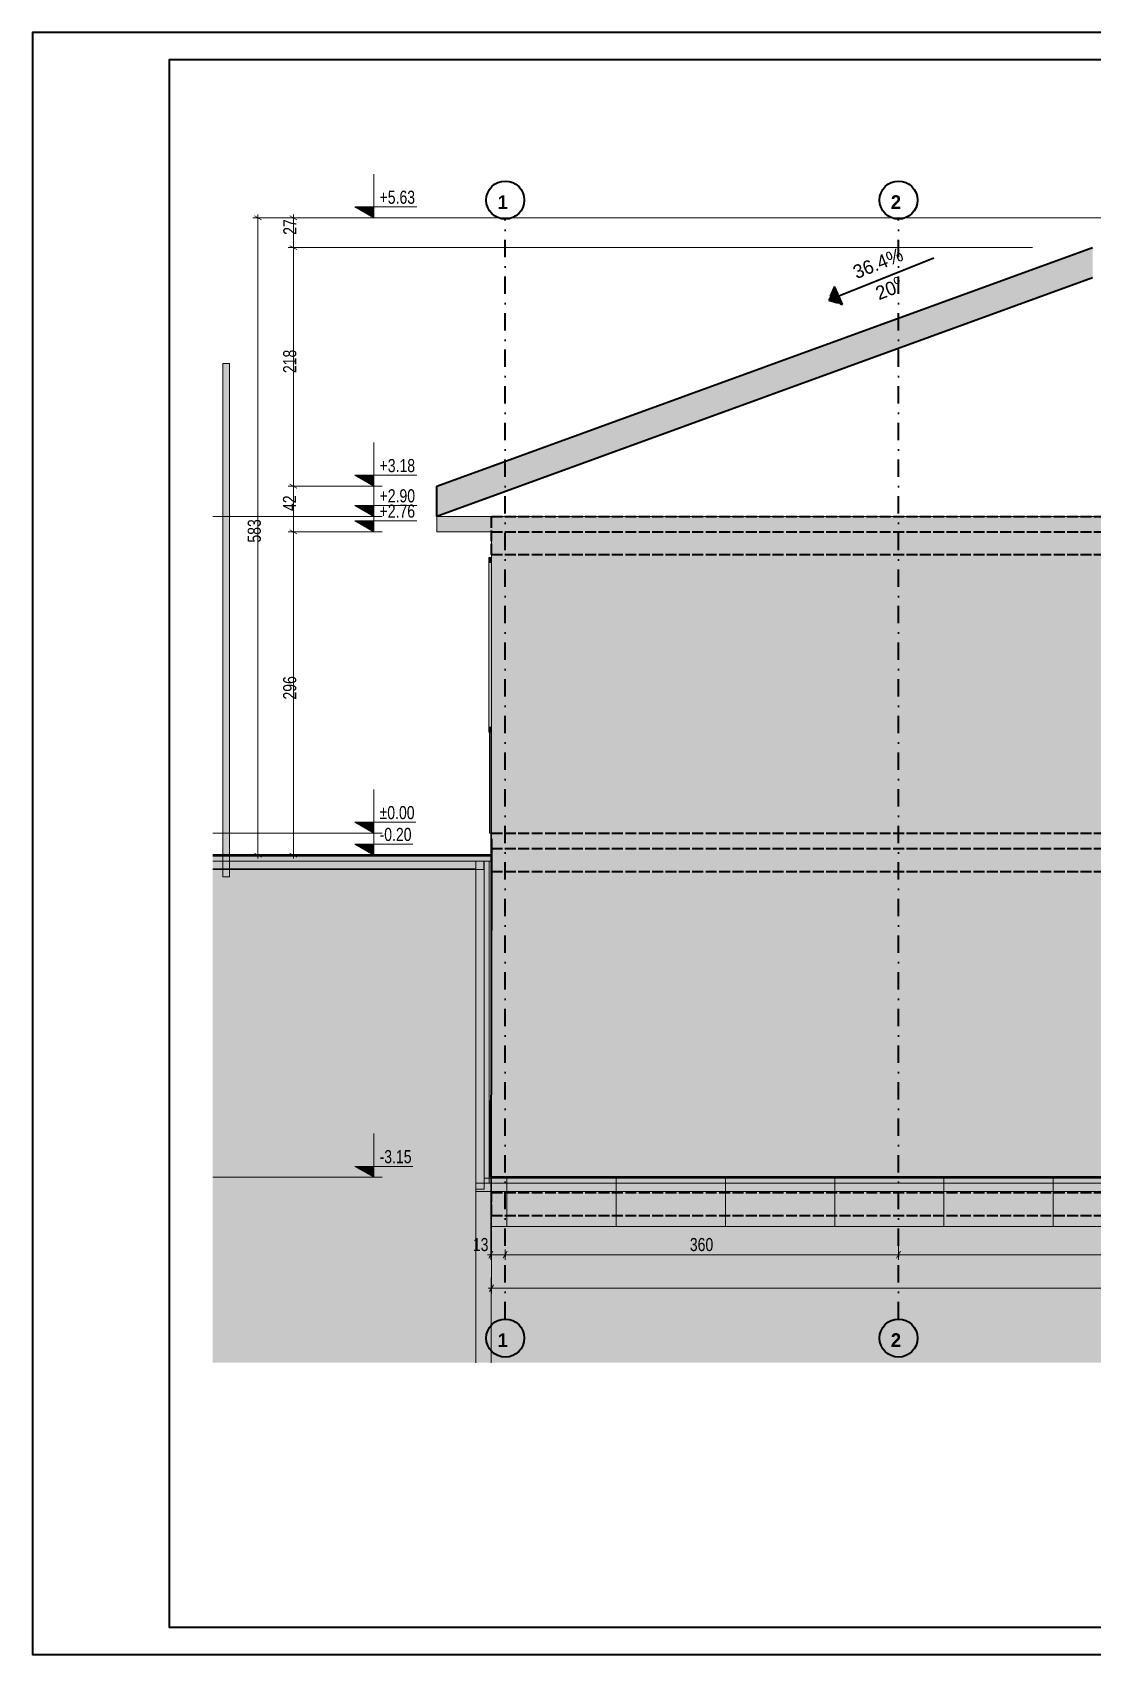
# Model space of a CAD drawing. Extents: x -1929 to 256751, y -18317 to 36108.
# Drawn here: x 145352 to 155053, y 2225 to 17075 of the extents above; entities that cross this region are included whole.
import ezdxf

# ---------------------------------------------------------------- set-up
doc = ezdxf.new("R2010")
doc.units = 0
doc.header["$LTSCALE"] = 5
doc.header["$MEASUREMENT"] = 0
doc.linetypes.add('- Осеви линии', pattern=[670.277762, 317.5, -176.388889, 0, -176.388874])
doc.linetypes.add('- Скирити линии', pattern=[245, 200, -45])
for name, color, linetype, lineweight in [('1', 8, 'Continuous', 13), ('101', 253, 'Continuous', 15), ('129', 255, 'Continuous', 0), ('133', 255, 'Continuous', 0), ('164', 255, 'Continuous', 15), ('41', 7, 'Continuous', 35), ('46', 9, 'Continuous', 35), ('85', 252, 'Continuous', 20)]:
    doc.layers.add(name, color=color, linetype=linetype, lineweight=lineweight)
for name, color, linetype, lineweight, true_color in [('142', 7, 'Continuous', 35, 0x2a2a2a), ('162', 7, 'Continuous', 15, 0xaaaaaa), ('3', 7, 'Continuous', 18, 0x7c7c7c), ('87', 7, 'Continuous', 20, 0x6a6a6a), ('88', 7, 'Continuous', 20, 0x5e5e5e), ('89', 7, 'Continuous', 20, 0x111111)]:
    doc.layers.add(name, color=color, linetype=linetype, lineweight=lineweight, true_color=true_color)
doc.layers.add('RGB colored ARCHICAD elements', color=7, linetype='Continuous')
doc.styles.add('GENERATED_STYLE_4', font='arial.ttf')
doc.styles.add('GENERATED_STYLE_5', font='arialbd.ttf')
doc.styles.add('GENERATED_STYLE_6', font='Cambria Math.ttf')

msp = doc.modelspace()

# ---------------------------------------------------------------- hatches: boundary and pattern name
at = {"linetype": 'Continuous', "lineweight": 0}
for points in [[(149552.6, 9535.9), (147001.2, 9535.9), (147001.2, 9489.5), (149550.5, 9489.5), (149552.6, 9489.1)], [(149485.1, 6540.2), (149531.4, 6540.2), (149531.4, 9489.5), (149485.1, 9489.5)], [(161552.6, 6586.6), (149485.1, 6586.6), (149485.1, 6540.2), (161552.6, 6540.2)]]:
    msp.add_hatch(color=256, dxfattribs=at).paths.add_polyline_path(points)
at = {"linetype": 'Continuous', "lineweight": 0, "true_color": 0xb5b5b5}
for points in [[(147001.2, 4896.5), (149408.7, 4896.5), (149408.7, 9419.6), (147001.2, 9419.6)], [(149406.6, 4896.5), (161573.3, 4896.5), (161572.8, 6463.8), (161511.7, 6463.8), (149410.8, 6463.8)]]:
    msp.add_hatch(color=253, dxfattribs=at).paths.add_polyline_path(points)
at = {"layer": '142', "linetype": 'Continuous', "lineweight": 35, "true_color": 0x2a2a2a}
for points in [[(149483.6, 9489.5), (147001.2, 9489), (147001.2, 9412.4), (149483.6, 9412.4)], [(149408.7, 9489.5), (149408.7, 6487), (149485.1, 6487), (149485.1, 9489.5)], [(149409.5, 6540.2), (149409.5, 6463.8), (161552.4, 6463.8), (161552.4, 6540.2)]]:
    msp.add_hatch(color=250, dxfattribs=at).paths.add_polyline_path(points)
at = {"layer": '162', "linetype": 'Continuous', "lineweight": 15, "true_color": 0x2a2a2a}
msp.add_hatch(color=250, dxfattribs=at).paths.add_polyline_path([(152691.1, 14750.1), (152639.2, 14624.8), (152764.7, 14585.3)])
at = {"layer": '85', "linetype": 'Continuous', "lineweight": 20}
for points in [[(148475.6, 15378.1), (148475.6, 15478.1), (148302.6, 15478.1)], [(148475.6, 12921.3), (148475.6, 13021.3), (148302.6, 13021.3)], [(148475.6, 12644.6), (148475.6, 12744.6), (148302.6, 12744.6)], [(148475.6, 12504.6), (148475.6, 12604.6), (148302.6, 12604.6)], [(148475.6, 9744.6), (148475.6, 9844.6), (148302.6, 9844.6)], [(148475.6, 9544.6), (148475.6, 9644.6), (148302.6, 9644.6)], [(148475.6, 6594.6), (148475.6, 6694.6), (148302.6, 6694.6)]]:
    msp.add_hatch(color=256, dxfattribs=at).paths.add_polyline_path(points)
at = {"layer": '89', "linetype": 'Continuous', "lineweight": 20, "true_color": 0x222222}
h = msp.add_hatch(dxfattribs=at)
h.set_pattern_fill('GRID_100X100_0001', color=250, scale=50.000024, style=0, pattern_type=2)
h.set_pattern_definition([(0, (92692.3, 9744.6), (0, 1000), []), (90, (92692.3, 9744.6), (-1000, 0), [])])
h.paths.add_polyline_path([(149552.6, 6144.6), (161552.6, 6144.6), (161552.6, 6594.6), (149552.6, 6594.6)])
at = {"layer": 'RGB colored ARCHICAD elements', "linetype": 'Continuous', "lineweight": 0, "true_color": 0xccbeac}
for points in [[(149052.6, 12825.5), (155052.6, 15009.3), (155052.6, 15105.1), (149052.6, 12921.3)], [(149052.6, 12793.6), (155052.6, 14977.4), (155052.6, 15009.3), (149052.6, 12825.5)], [(149052.6, 12793.6), (149052.6, 12644.6), (155052.6, 14828.4), (155052.6, 14977.4)]]:
    msp.add_hatch(color=9, dxfattribs=at).paths.add_polyline_path(points)
at = {"layer": 'RGB colored ARCHICAD elements', "linetype": 'Continuous', "lineweight": 0, "true_color": 0xdbd9cf}
for points in [[(147092.7, 9344.6), (147105.4, 9344.6), (147105.4, 14044.6), (147092.7, 14044.6)], [(147105.4, 14044.6), (147105.4, 9344.6), (147124.5, 9344.6), (147124.5, 14044.6)], [(147124.5, 14044.6), (147124.5, 9344.6), (147140.7, 9344.6), (147140.7, 14044.6)], [(147140.7, 14044.6), (147140.7, 9344.6), (147151.6, 9344.6), (147151.6, 14044.6)], [(147151.6, 14044.6), (147151.6, 9344.6), (147155.4, 9344.6), (147155.4, 14044.6)]]:
    msp.add_hatch(color=254, dxfattribs=at).paths.add_polyline_path(points)
at = {"layer": 'RGB colored ARCHICAD elements', "linetype": 'Continuous', "lineweight": 0, "true_color": 0xf2eee3}
for points in [[(149052.6, 12644.6), (149052.6, 12504.6), (149552.6, 12504.6), (149552.6, 12644.6)], [(149552.6, 12644.6), (149552.6, 9744.6), (149802.6, 9744.6), (149802.6, 12644.6)], [(163102.6, 12644.6), (149802.6, 12644.6), (149802.6, 12294.6), (153150.3, 12294.6), (153150.3, 12504.6), (153400.3, 12504.6), (153400.3, 12294.6), (158302.6, 12294.6), (158302.6, 12504.6), (158552.6, 12504.6), (158552.6, 12294.6), (161302.6, 12294.6), (161302.6, 12504.6), (161552.6, 12504.6), (161552.6, 12294.6), (163102.6, 12294.6)], [(153150.3, 12504.6), (153150.3, 9744.6), (153400.3, 9744.6), (153400.3, 12504.6)], [(149802.6, 9744.6), (153150.3, 9744.6), (153150.3, 12294.6), (149802.6, 12294.6)], [(153400.3, 12294.6), (153400.3, 9744.6), (158302.6, 9744.6), (158302.6, 12294.6)], [(149552.6, 9744.6), (149552.6, 6594.6), (149802.6, 6594.6), (149802.6, 9744.6)], [(149802.6, 9394.6), (153150.3, 9394.6), (153150.3, 9604.6), (153400.3, 9604.6), (153400.3, 9394.6), (158302.6, 9394.6), (158302.6, 9604.6), (158552.6, 9604.6), (158552.6, 9394.6), (161302.6, 9394.6), (161302.6, 9744.6), (149802.6, 9744.6)], [(153150.3, 9604.6), (153150.3, 6594.6), (153400.3, 6594.6), (153400.3, 9604.6)], [(149802.6, 6594.6), (153150.3, 6594.6), (153150.3, 9394.6), (149802.6, 9394.6)], [(153400.3, 6594.6), (158302.6, 6594.6), (158302.6, 9394.6), (153400.3, 9394.6)]]:
    msp.add_hatch(color=7, dxfattribs=at).paths.add_polyline_path(points)
at = {"layer": 'RGB colored ARCHICAD elements', "linetype": 'Continuous', "lineweight": 0, "true_color": 0x4e4e49}
for points in [[(149527.6, 12219.6), (149552.6, 12219.6), (149552.6, 12269.6), (149527.6, 12269.6)], [(149527.6, 10719.6), (149552.6, 10719.6), (149552.6, 12219.6), (149527.6, 12219.6)], [(149527.6, 10669.6), (149552.6, 10669.6), (149552.6, 10719.6), (149527.6, 10719.6)]]:
    msp.add_hatch(color=251, dxfattribs=at).paths.add_polyline_path(points)
at = {"layer": 'RGB colored ARCHICAD elements', "linetype": 'Continuous', "lineweight": 0, "true_color": 0x5b5b5b}
msp.add_hatch(color=251, dxfattribs=at).paths.add_polyline_path([(149552.6, 10669.6), (149533.6, 10669.6), (149533.6, 9744.6), (149552.6, 9744.6)])
at = {"layer": 'RGB colored ARCHICAD elements', "linetype": 'Continuous', "lineweight": 0, "true_color": 0x7f7f7f}
msp.add_hatch(color=8, dxfattribs=at).paths.add_polyline_path([(149552.6, 6144.6), (161552.6, 6144.6), (161552.6, 6594.6), (149552.6, 6594.6)])

# ---------------------------------------------------------------- linework, layer by layer
at = {"layer": '1', "color": 250, "linetype": 'Continuous', "lineweight": 13, "true_color": 0x2a2a2a, "flags": 128}
for points in [[(152691.1, 14750.1), (152639.2, 14624.8), (152764.7, 14585.3)], [(149408.7, 9489.5), (149485.1, 9489.5), (149485.1, 6487), (149408.7, 6487)], [(149485.1, 6540.2), (149485.1, 9489.5), (149531.4, 9489.5), (149531.4, 6540.2)], [(149409.5, 6540.2), (149409.5, 6463.8), (161552.4, 6463.8), (161552.4, 6540.2)], [(161552.6, 6586.6), (149485.1, 6586.6), (149485.1, 6540.2), (161552.6, 6540.2)]]:
    msp.add_lwpolyline(points, close=True, dxfattribs=at)
for points in [[(147001.2, 9489.5), (149550.5, 9489.5), (149552.6, 9489.1), (149552.6, 9535.9), (147001.2, 9535.9)], [(147001.2, 9412.4), (149483.6, 9412.4), (149483.6, 9489.5), (147001.2, 9489)]]:
    msp.add_lwpolyline(points, dxfattribs=at)
at = {"layer": '101', "color": 250, "linetype": 'Continuous', "lineweight": 15, "true_color": 0x2a2a2a}
for q in [(149533.6, 10669.6), (149552.6, 9744.6)]:
    msp.add_line((149533.6, 9744.6), q, dxfattribs=at)
at = {"layer": '129', "color": 255, "linetype": 'Continuous', "lineweight": 0, "flags": 128}
msp.add_lwpolyline([(161573.3, 4896.5), (161572.8, 6463.8), (161511.7, 6463.8), (149552.6, 6463.8), (149548.4, 4896.5)], dxfattribs=at)
at = {"layer": '133', "color": 255, "linetype": 'Continuous', "lineweight": 0, "flags": 128}
msp.add_lwpolyline([(149408.7, 4896.5), (149408.7, 9419.6), (147001.2, 9419.6)], dxfattribs=at)
at = {"layer": '164', "color": 250, "linetype": 'Continuous', "lineweight": 15, "true_color": 0x2a2a2a}
msp.add_line((149802.6, 12644.6), (163102.6, 12644.6), dxfattribs=at)
at = {"layer": '3', "color": 250, "linetype": 'Continuous', "lineweight": 18, "true_color": 0x2a2a2a}
for p, q in [((149527.6, 12219.6), (149527.6, 12269.6)), ((149552.6, 12269.6), (149527.6, 12269.6)), ((149527.6, 10719.6), (149527.6, 12219.6)), ((149527.6, 10669.6), (149527.6, 10719.6)), ((149552.6, 10669.6), (149527.6, 10669.6))]:
    msp.add_line(p, q, dxfattribs=at)
at = {"layer": '41', "linetype": 'Continuous', "lineweight": 35}
for p, q in [((149052.6, 12921.3), (155052.6, 15105.1)), ((155052.6, 14828.4), (149052.6, 12644.6)), ((149052.6, 12825.5), (149052.6, 12921.3)), ((149052.6, 12793.6), (149052.6, 12825.5)), ((149052.6, 12644.6), (149052.6, 12793.6))]:
    msp.add_line(p, q, dxfattribs=at)
at = {"layer": '41', "color": 7, "linetype": 'Continuous', "lineweight": 35, "ltscale": 0.1, "flags": 128}
for points in [[(166351.8, 17075.4), (145351.8, 17075.4), (145351.8, 2225.4), (166351.8, 2225.4)], [(166101.8, 16825.4), (146601.8, 16825.4), (146601.8, 2475.4), (166101.8, 2475.4)]]:
    msp.add_lwpolyline(points, close=True, dxfattribs=at)
at = {"layer": '41', "color": 250, "linetype": '- Осеви линии', "lineweight": 35, "ltscale": 0.1, "true_color": 0x2a2a2a, "flags": 128}
for points in [[(149678.7, 5296.6), (149678.7, 15366.6)], [(153277.3, 5296.6), (153277.3, 15366.6)]]:
    msp.add_lwpolyline(points, dxfattribs=at)
at = {"layer": '41', "color": 250, "linetype": 'Continuous', "lineweight": 35, "ltscale": 0.1, "true_color": 0x2a2a2a, "flags": 128}
for points in [[(153600.7, 15009.9), (152639.2, 14624.8)], [(149552.6, 9544.6), (147001.2, 9544.6)], [(149552.6, 9604.6), (149547.3, 6594.6)], [(149547.3, 6594.6), (149547.3, 7296.1)], [(161552.6, 6594.6), (149552.6, 6594.6)]]:
    msp.add_lwpolyline(points, dxfattribs=at)
at = {"layer": '41', "color": 250, "linetype": '- Скирити линии', "lineweight": 35, "ltscale": 0.1, "true_color": 0x2a2a2a, "flags": 128}
msp.add_lwpolyline([(152691.1, 14750.1), (152639.2, 14624.8), (152764.7, 14585.3)], close=True, dxfattribs=at)
for points in [[(149552.6, 12644.6), (163352.6, 12644.6)], [(149552.6, 12294.6), (149552.6, 12644.6)], [(149552.6, 12504.6), (163352.6, 12504.6)], [(149552.6, 12294.6), (161552.6, 12294.6)], [(149552.6, 9744.6), (163352.6, 9744.6)], [(149552.6, 9694.6), (149552.6, 9344.6)], [(149552.6, 9604.6), (163352.6, 9604.6)], [(149552.6, 9394.6), (161552.6, 9394.6)], [(149552.6, 6594.6), (161552.6, 6594.6)], [(149552.6, 6244.6), (149552.6, 6469.8)], [(149552.6, 6454.6), (161552.6, 6454.6)], [(149552.6, 6244.6), (161552.6, 6244.6)]]:
    msp.add_lwpolyline(points, dxfattribs=at)
at = {"layer": '41', "color": 250, "linetype": 'Continuous', "lineweight": 35, "true_color": 0x2a2a2a}
for centre in [(149678.7, 15540.7), (153277.3, 15540.7), (149678.7, 5122.5), (153277.3, 5122.5)]:
    msp.add_circle(centre, 174.1, dxfattribs=at)
at = {"layer": '85', "linetype": 'Continuous', "lineweight": 20}
for p, q in [((148475.6, 15378.1), (148475.6, 15778.1)), ((148475.6, 15378.1), (148302.6, 15478.1)), ((148302.6, 15478.1), (148475.6, 15478.1)), ((148475.6, 15478.1), (148869.9, 15478.1)), ((155252.6, 15378.1), (147368.7, 15378.1)), ((147446.8, 15360.1), (147384.3, 15396.1)), ((147415.6, 15378.1), (147415.6, 15408.7)), ((147415.6, 9544.6), (147415.6, 15378.1)), ((155252.6, 15378.1), (147692.7, 15378.1)), ((147770.9, 15360.1), (147708.4, 15396.1)), ((147739.6, 15378.1), (147739.6, 15408.7)), ((147739.6, 15105.1), (147739.6, 15378.1)), ((148475.6, 15378.1), (148400.6, 15378.1)), ((148475.6, 15378.1), (155252.6, 15378.1)), ((154502.6, 15105.1), (147692.7, 15105.1)), ((147708.4, 15123.2), (147770.9, 15087.1)), ((147739.6, 12921.3), (147739.6, 15105.1)), ((148475.6, 12921.3), (148475.6, 13321.3)), ((148502.6, 12921.3), (147692.7, 12921.3)), ((147708.4, 12939.3), (147770.9, 12903.3)), ((147739.6, 12504.6), (147739.6, 12921.3)), ((148475.6, 12921.3), (148302.6, 13021.3)), ((148302.6, 13021.3), (148475.6, 13021.3)), ((148475.6, 12921.3), (148400.6, 12921.3)), ((148475.6, 12644.6), (148475.6, 13044.6)), ((148475.6, 13021.3), (148869.9, 13021.3)), ((148475.6, 12921.3), (148550.6, 12921.3)), ((148475.6, 12504.6), (148475.6, 12904.6)), ((148475.6, 12644.6), (147001.2, 12644.6)), ((148475.6, 12644.6), (148302.6, 12744.6)), ((148302.6, 12744.6), (148475.6, 12744.6)), ((148475.6, 12744.6), (148869.9, 12744.6)), ((148475.6, 12644.6), (148550.6, 12644.6)), ((148502.6, 12504.6), (147692.7, 12504.6)), ((147708.4, 12522.7), (147770.9, 12486.6)), ((147739.6, 9544.6), (147739.6, 12504.6)), ((148475.6, 12504.6), (148302.6, 12604.6)), ((148302.6, 12604.6), (148475.6, 12604.6)), ((148475.6, 12504.6), (148400.6, 12504.6)), ((148475.6, 12604.6), (148869.9, 12604.6)), ((148475.6, 12504.6), (148550.6, 12504.6)), ((149547.3, 5839.3), (149547.3, 10714.7)), ((148475.6, 9744.6), (148475.6, 10144.6)), ((148475.6, 9744.6), (148302.6, 9844.6)), ((148302.6, 9844.6), (148475.6, 9844.6)), ((148475.6, 9544.6), (148475.6, 9944.6)), ((148475.6, 9844.6), (148860.8, 9844.6)), ((148475.6, 9744.6), (147001.2, 9744.6)), ((148475.6, 9744.6), (148550.6, 9744.6)), ((147462.5, 9544.6), (147368.7, 9544.6)), ((147384.3, 9562.7), (147446.8, 9526.6)), ((147415.6, 9514), (147415.6, 9544.6)), ((147786.5, 9544.6), (147692.7, 9544.6)), ((147708.4, 9562.7), (147770.9, 9526.6)), ((147739.6, 9514), (147739.6, 9544.6)), ((148475.6, 9544.6), (148302.6, 9644.6)), ((148302.6, 9644.6), (148475.6, 9644.6)), ((148475.6, 9544.6), (148400.6, 9544.6)), ((148475.6, 9644.6), (148831.9, 9644.6)), ((148475.6, 9544.6), (148550.6, 9544.6)), ((148475.6, 6594.6), (148475.6, 6994.6)), ((148475.6, 6594.6), (148302.6, 6694.6)), ((148302.6, 6694.6), (148475.6, 6694.6)), ((148475.6, 6694.6), (148831.9, 6694.6)), ((148475.6, 6594.6), (147001.2, 6594.6)), ((148475.6, 6594.6), (148550.6, 6594.6)), ((149552.6, 5532), (149552.6, 6046.8)), ((153277.3, 5839.3), (153277.3, 5990.2)), ((149516.7, 5886.1), (149547.3, 5886.1)), ((149565.3, 5917.4), (149529.2, 5854.9)), ((149547.3, 5886.1), (149677.6, 5886.1)), ((149695.7, 5917.4), (149659.6, 5854.9)), ((149677.6, 5839.3), (149677.6, 5933)), ((149677.6, 5886.1), (153277.3, 5886.1)), ((153295.3, 5917.4), (153259.3, 5854.9)), ((153277.3, 5886.1), (158427.3, 5886.1)), ((149522.1, 5578.9), (149552.6, 5578.9)), ((149570.7, 5610.1), (149534.6, 5547.6)), ((149552.6, 5578.9), (161552.6, 5578.9))]:
    msp.add_line(p, q, dxfattribs=at)
at = {"layer": '87', "color": 250, "linetype": 'Continuous', "lineweight": 20, "true_color": 0x2a2a2a}
for p, q in [((153150.3, 6594.6), (149802.6, 6594.6)), ((158302.6, 6594.6), (153400.3, 6594.6))]:
    msp.add_line(p, q, dxfattribs=at)
at = {"layer": '88', "color": 250, "linetype": 'Continuous', "lineweight": 20, "true_color": 0x2a2a2a}
for p, q in [((147092.7, 14044.6), (147105.4, 14044.6)), ((147092.7, 14044.6), (147092.7, 9344.6)), ((147105.4, 14044.6), (147124.5, 14044.6)), ((147124.5, 14044.6), (147140.7, 14044.6)), ((147140.7, 14044.6), (147151.6, 14044.6)), ((147151.6, 14044.6), (147155.4, 14044.6)), ((147155.4, 9344.6), (147155.4, 14044.6)), ((149552.6, 12644.6), (149802.6, 12644.6)), ((149552.6, 9744.6), (149552.6, 12504.6)), ((149552.6, 6594.6), (149552.6, 9744.6)), ((147092.7, 9344.6), (147105.4, 9344.6)), ((147105.4, 9344.6), (147124.5, 9344.6)), ((147124.5, 9344.6), (147140.7, 9344.6)), ((147140.7, 9344.6), (147151.6, 9344.6)), ((147151.6, 9344.6), (147155.4, 9344.6)), ((149552.6, 6594.6), (149802.6, 6594.6)), ((153150.3, 6594.6), (153400.3, 6594.6))]:
    msp.add_line(p, q, dxfattribs=at)
at = {"layer": '89', "color": 250, "linetype": 'Continuous', "lineweight": 20, "true_color": 0x222222}
for p, q in [((149052.6, 12644.6), (149552.6, 12644.6)), ((149052.6, 12504.6), (149052.6, 12644.6)), ((149052.6, 12504.6), (149552.6, 12504.6)), ((149552.6, 6144.6), (149552.6, 6594.6)), ((149552.6, 6144.6), (161552.6, 6144.6))]:
    msp.add_line(p, q, dxfattribs=at)

# ---------------------------------------------------------------- texts
at = {"layer": '1', "linetype": 'Continuous', "lineweight": 13, "char_height": 120, "attachment_point": 7, "style": 'GENERATED_STYLE_6'}
for s, insert in [('\\A1;{\\W0.800000x;\\pql;\\fCentury Gothic|b0|i0|c0|p34;+5.63}', (148528.2, 15505.1)), ('\\A1;{\\W0.800000x;\\pql;\\fCentury Gothic|b0|i0|c0|p34;+3.18}', (148528.2, 13048.3)), ('\\A1;{\\W0.800000x;\\pql;\\fCentury Gothic|b0|i0|c0|p34;+2.90}', (148528.2, 12771.6)), ('\\A1;{\\W0.800000x;\\pql;\\fCentury Gothic|b0|i0|c0|p34;+2.76}', (148528.2, 12631.6)), ('\\A1;{\\W0.800000x;\\pql;\\fCentury Gothic|b0|i0|c0|p34;±0.00}', (148528.2, 9871.6)), ('\\A1;{\\W0.800000x;\\pql;\\fCentury Gothic|b0|i0|c0|p34;-0.20}', (148528.2, 9671.6)), ('\\A1;{\\W0.800000x;\\pql;\\fCentury Gothic|b0|i0|c0|p34;-3.15}', (148528.2, 6721.6)), ('\\A1;{\\W0.800000x;\\pql;\\fCentury Gothic|b0|i0|c0|p34;13}', (149381.7, 5917.1)), ('\\A1;{\\W0.800000x;\\pql;\\fCentury Gothic|b0|i0|c0|p34;360}', (151367.5, 5917.1))]:
    msp.add_mtext(s, dxfattribs=dict(at, insert=insert))
at = {"layer": '1', "linetype": 'Continuous', "lineweight": 13, "char_height": 120, "attachment_point": 7, "rotation": 90, "style": 'GENERATED_STYLE_6'}
for s, insert in [('\\A1;{\\W0.800000x;\\pql;\\fCentury Gothic|b0|i0|c0|p34;27}', (147767.1, 15222.5)), ('\\A1;{\\W0.800000x;\\pql;\\fCentury Gothic|b0|i0|c0|p34;218}', (147767.1, 13956.6)), ('\\A1;{\\W0.800000x;\\pql;\\fCentury Gothic|b0|i0|c0|p34;42}', (147764, 12693.9)), ('\\A1;{\\W0.800000x;\\pql;\\fCentury Gothic|b0|i0|c0|p34;583}', (147443.1, 12404.8)), ('\\A1;{\\W0.800000x;\\pql;\\fCentury Gothic|b0|i0|c0|p34;296}', (147767.1, 10968))]:
    msp.add_mtext(s, dxfattribs=dict(at, insert=insert))
at = {"layer": '46', "color": 254, "linetype": 'Continuous', "lineweight": 35, "char_height": 125, "attachment_point": 5, "style": 'GENERATED_STYLE_5'}
for s, insert in [('\\A1;{\\pqc;\\fCentury Gothic|b1|i0|c204|p34;1}', (149654.8, 15520.8)), ('\\A1;{\\pqc;\\fCentury Gothic|b1|i0|c204|p34;2}', (153253.4, 15522.4)), ('\\A1;{\\pqc;\\fCentury Gothic|b1|i0|c204|p34;1}', (149654.8, 5102.6)), ('\\A1;{\\pqc;\\fCentury Gothic|b1|i0|c204|p34;2}', (153253.4, 5104.2))]:
    msp.add_mtext(s, dxfattribs=dict(at, insert=insert))
at = {"layer": '46', "color": 254, "linetype": 'Continuous', "lineweight": 35, "char_height": 125, "attachment_point": 5, "style": 'GENERATED_STYLE_4'}
for s, insert, rotation in [('\\A1;{\\pqc;\\fCentury Gothic|b0|i0|c204|p34;36.4%}', (153089.5, 14962), 22.03077), ('\\A1;{\\pqc;\\fCentury Gothic|b0|i0|c204|p34;20\\fCentury Gothic|b0|i0|c204|p34;\\A1{\\H.66x;\\Sо^  ;}}', (153190.8, 14726.1), 21.17805)]:
    msp.add_mtext(s, dxfattribs=dict(at, insert=insert, rotation=rotation))

doc.saveas('drawing.dxf')
